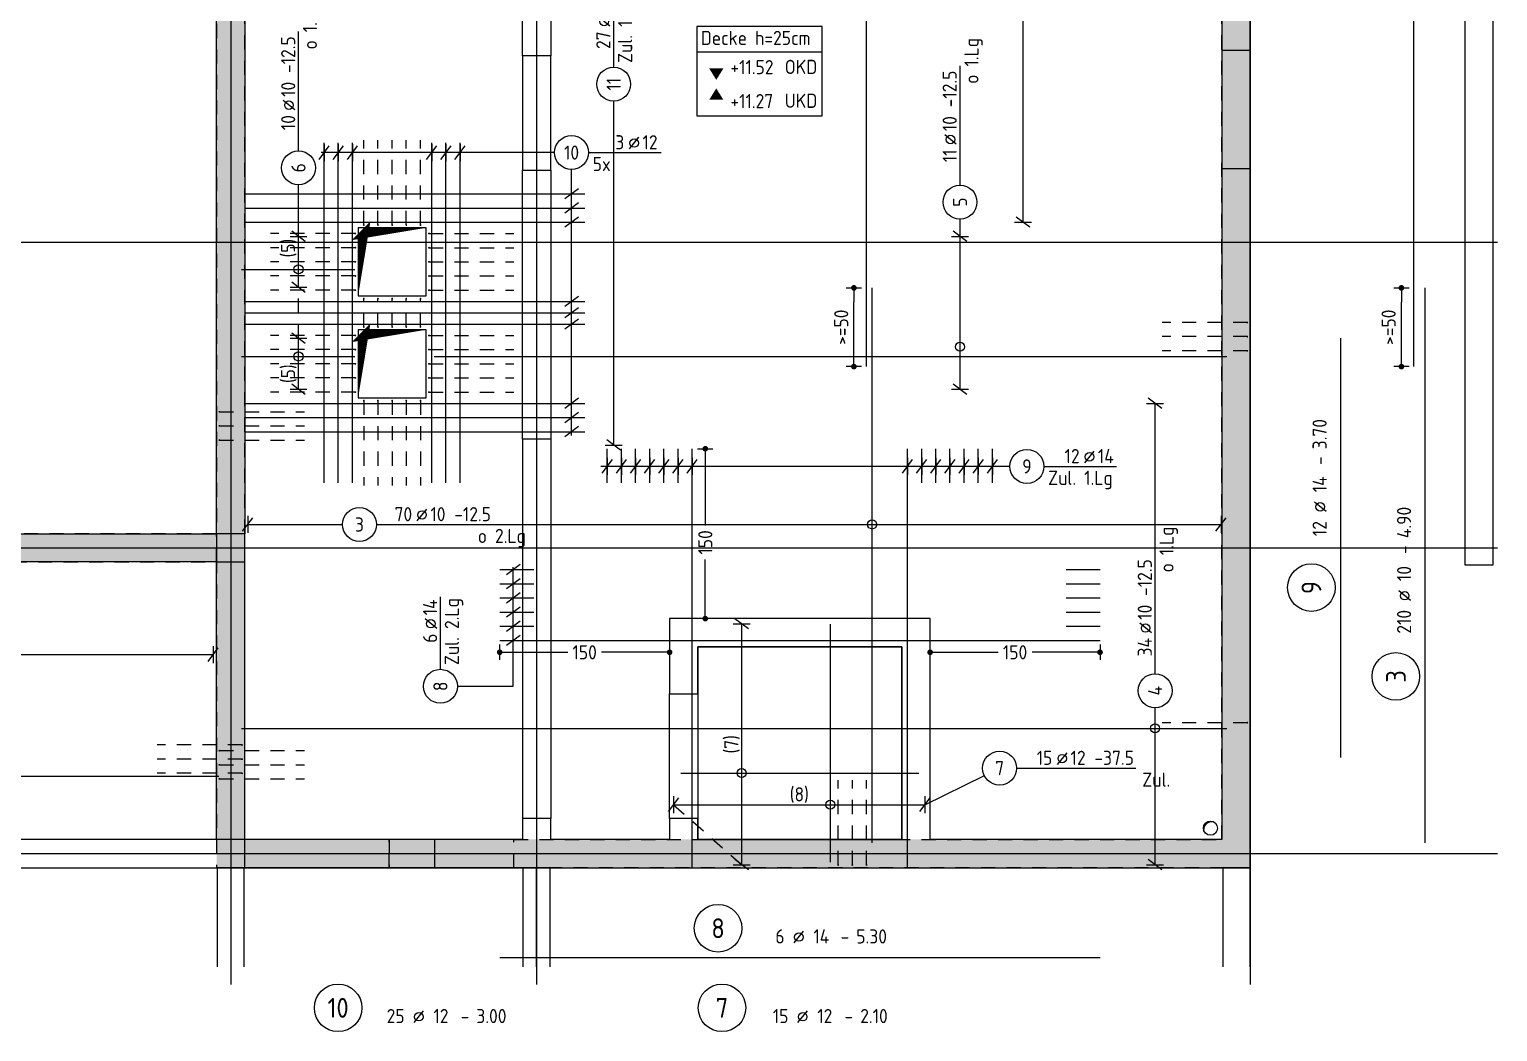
# Model space of a CAD drawing. Extents: x -3 to 123, y 0 to 106.
# Drawn here: x 38.91 to 51.88, y 42.27 to 51.11 of the extents above; entities that cross this region are included whole.
import ezdxf
from ezdxf.enums import TextEntityAlignment as Align

# ---------------------------------------------------------------- set-up
doc = ezdxf.new("R2010")
doc.units = 0
doc.header["$LTSCALE"] = 0.5
doc.header["$MEASUREMENT"] = 0
doc.header["$PDMODE"] = 2
for name, pattern in [('AUSGEZOGEN', [1000.01, 1000, 0.01]), ('HIDDEN', [0.375, 0.25, -0.125]), ('VERDECKT', [0.375, 0.25, -0.125])]:
    doc.linetypes.add(name, pattern=pattern)
doc.layers.get('0').update_dxf_attribs({"linetype": 'CONTINUOUS'})
doc.layers.get('Defpoints').update_dxf_attribs({"linetype": 'CONTINUOUS'})
for name, color, linetype in [('0_H05', 11, 'CONTINUOUS'), ('0_H10', 13, 'CONTINUOUS'), ('ACHSEN', 7, 'CONTINUOUS'), ('BETON', 7, 'CONTINUOUS'), ('Brüstung', 7, 'CONTINUOUS'), ('DD', 7, 'CONTINUOUS'), ('Decke', 7, 'CONTINUOUS'), ('Decke Lignatur', 21, 'CONTINUOUS'), ('DRUEBER', 7, 'CONTINUOUS'), ('HILFE', 7, 'CONTINUOUS'), ('HOLZ-ANS', 21, 'CONTINUOUS'), ('koten', 7, 'CONTINUOUS'), ('MASSE', 7, 'CONTINUOUS'), ('RND', 7, 'CONTINUOUS'), ('SCHATTEN', 253, 'CONTINUOUS'), ('Sturz', 7, 'CONTINUOUS'), ('TEXT', 7, 'CONTINUOUS'), ('UZ', 7, 'CONTINUOUS')]:
    doc.layers.add(name, color=color, linetype=linetype)
doc.styles.add('TXT', font='isocp.shx')
doc.dimstyles.new('DOT_I', dxfattribs={"dimscale": 0.5, "dimtxt": 0.25, "dimasz": 0.25, "dimexe": 0.1, "dimexo": 0.3, "dimgap": 0.1, "dimtad": 1, "dimdec": 3, "dimzin": 3, "dimtxsty": 'TXT', "dimblk": 'DOT', "dimblk1": 'DOT', "dimblk2": 'DOT', "dimsah": 1, "dimcen": 0.1, "dimse1": 1, "dimse2": 1, "dimazin": 0, "dimtfac": 1, "dimtdec": 4, "dimtix": 1, "dimtmove": 2, "dimatfit": 3, "dimldrblk": 'DOT', "dimfxl": 0.7, "dimfxlon": 1, "dimtvp": 1, "dimtolj": 1, "dimtzin": 0, "dimarcsym": 0})

# ---------------------------------------------------------------- blocks, each defined once
blk = doc.blocks.new('Achsen 20')
at = {"color": 0, "linetype": 'ByBlock', "lineweight": -2}
for p, q in [((17.1, 1.994), (17.1, -17.354)), ((19.8, 1.994), (19.8, -17.354)), ((26.1, 1.994), (26.1, -17.354)), ((-2.626, -10.8), (28.285, -10.8)), ((-2.626, -13.5), (28.285, -13.5)), ((-2.626, -16.2), (28.285, -16.2))]:
    blk.add_line(p, q, dxfattribs=at)
blk = doc.blocks.new('Brüstung20')
at = {"color": 0, "linetype": 'ByBlock'}
for points in [[(-3.375, 13.5), (-1.125, 13.5), (-1.125, 13.75), (-3.375, 13.75)], [(-7.6, 0), (-6.5, 0), (-6.5, 0.25), (-7.6, 0.25)]]:
    blk.add_lwpolyline(points, close=True, dxfattribs=at)
blk = doc.blocks.new('Beton 3.OG')
at = {"color": 0, "linetype": 'ByBlock'}
for points in [[(1.525, 0), (1.525, 0.25), (0.25, 0.25), (0.25, 13.5), (5.75, 13.5), (5.75, 13.75), (0, 13.75), (0, 0)], [(8, 13.5), (8, 13.75), (9.125, 13.75), (9.125, 0), (2.625, 0), (2.625, 0.25), (8.875, 0.25), (8.875, 13.5)]]:
    blk.add_lwpolyline(points, close=True, dxfattribs=at)
blk = doc.blocks.new('Aufkantung 3.OG')
at = {"color": 0, "linetype": 'ByBlock'}
blk.add_lwpolyline([(-4, 0.75), (-11.85, 0.75), (-11.85, 8.6), (-4, 8.6), (-4, 8.85), (-12.1, 8.85), (-12.1, 0.5), (-4, 0.5)], close=True, dxfattribs=at)
blk = doc.blocks.new('Beton 2.OG')
at = {"color": 0, "linetype": 'ByBlock', "flags": 128}
for points in [[(28.055, 2.675), (28.305, 2.675), (28.305, 11.075), (28.055, 11.075)], [(25.91, 9.68), (25.91, 7.22), (26.16, 7.22), (26.16, 9.68)], [(25.91, 6.17), (25.91, 0.25), (23.335, 0.25), (23.335, 2.2), (21.035, 2.2), (21.035, 1.535), (21.285, 1.535), (21.285, 1.95), (23.085, 1.95), (23.085, 0.25), (21.285, 0.25), (21.285, 0.435), (21.035, 0.435), (21.035, 0.25), (19.985, 0.25), (19.985, 0.435), (19.735, 0.435), (19.735, 0.25), (18.96, 0.25), (18.96, 0), (26.16, 0), (26.16, 6.17)], [(17.035, 2.7), (17.285, 2.7), (17.285, 2.95), (17.035, 2.95)], [(17.285, 0.25), (8.935, 0.25), (8.935, 0), (17.285, 0)]]:
    blk.add_lwpolyline(points, close=True, dxfattribs=at)
at = {"color": 0, "linetype": 'ByBlock'}
for points in [[(19.985, 7.17), (19.735, 7.17), (19.735, 9.69), (19.985, 9.69)], [(19.985, 3.785), (19.735, 3.785), (19.735, 6.16), (19.985, 6.16)]]:
    blk.add_lwpolyline(points, close=True, dxfattribs=at)
blk = doc.blocks.new('DD20')
at = {"color": 0, "linetype": 'ByBlock'}
for points in [[(18.225, -8.575), (18.825, -8.575), (18.825, -7.975), (18.225, -7.975)], [(18.225, -9.475), (18.825, -9.475), (18.825, -8.875), (18.225, -8.875)]]:
    blk.add_lwpolyline(points, close=True, dxfattribs=at)
blk.add_circle((25.75, -13.275), 0.0625, dxfattribs=at)
at = {"layer": 'SCHATTEN', "color": 15, "linetype": 'AUSGEZOGEN'}
for points in [[(18.225, -8.575, 0, 0.0978, 0), (18.274, -7.979, 0, 0, 0), (18.229, -8.024, 0.0978, 0, 0), (18.825, -7.975, 0, 0, 0)], [(18.225, -9.475, 0, 0.0978, 0), (18.274, -8.879, 0, 0, 0), (18.229, -8.924, 0.0978, 0, 0), (18.825, -8.875, 0, 0, 0)], [(25.794, -13.231, 0, 0, 0), (25.794, -13.231, 0, 0.00204, 0), (25.787, -13.226, 0.00204, 0.00404, 0), (25.78, -13.223, 0.00404, 0.00598, 0), (25.773, -13.22, 0.00598, 0.00781, 0), (25.765, -13.218, 0.00781, 0.00951, 0), (25.758, -13.218, 0.00951, 0.011, 0), (25.75, -13.218, 0.011, 0.0124, 0), (25.743, -13.219, 0.0124, 0.0135, 0), (25.736, -13.221, 0.0135, 0.0144, 0), (25.729, -13.224, 0.0144, 0.0151, 0), (25.723, -13.227, 0.0151, 0.0155, 0), (25.717, -13.232, 0.0155, 0.0156, 0), (25.711, -13.236, 0.0156, 0.0155, 0), (25.707, -13.242, 0.0155, 0.0151, 0), (25.702, -13.248, 0.0151, 0.0144, 0), (25.699, -13.254, 0.0144, 0.0135, 0), (25.696, -13.261, 0.0135, 0.0124, 0), (25.694, -13.268, 0.0124, 0.011, 0), (25.693, -13.275, 0.011, 0.00951, 0), (25.693, -13.283, 0.00951, 0.00781, 0), (25.693, -13.29, 0.00781, 0.00598, 0), (25.695, -13.298, 0.00598, 0.00404, 0), (25.698, -13.305, 0.00404, 0.00204, 0), (25.701, -13.312, 0.00204, 0, 0)]]:
    blk.add_lwpolyline(points, format="xyseb", dxfattribs=at)
blk = doc.blocks.new('RND_AUSZ')
at = {"layer": 'RND', "color": 7, "linetype": 'Continuous'}
blk.add_line((1.341, 0.262), (1.509, 0.466), dxfattribs=at)
at = {"layer": 'RND', "color": 1, "linetype": 'Continuous'}
blk.add_circle((0, 0.52), 0.42, dxfattribs=at)
at = {"layer": 'RND', "color": 7, "linetype": 'Continuous'}
blk.add_circle((1.425, 0.364), 0.075, dxfattribs=at)
at = {"layer": 'RND', "color": 7, "linetype": 'Continuous', "style": 'TXT'}
blk.add_text('-', height=0.25, dxfattribs=at).set_placement((2.163, 0.25))
at = {"layer": 'RND', "color": 1, "linetype": 'Continuous', "style": 'TXT'}
blk.add_attdef('POS', text='', height=0.35, dxfattribs=at).set_placement((0, 0.52), align=Align.MIDDLE)
at = {"layer": 'RND', "color": 7, "linetype": 'Continuous', "style": 'TXT'}
for tag, p in [('WIEOFT', (-0.536, 0.25)), ('STK', (1.174, 0.25))]:
    blk.add_attdef(tag, text='', height=0.25, dxfattribs=at).set_placement(p, align=Align.RIGHT)
for tag, p in [('DS', (1.683, 0.25)), ('LANG', (2.441, 0.25)), ('TEXT', (3.669, 0.25))]:
    blk.add_attdef(tag, p, '', height=0.25, dxfattribs=at)
blk = doc.blocks.new('DOT')
at = {"color": 0, "linetype": 'ByBlock'}
for p, q in [((0, 0), (-1, 0)), ((0, 0.54), (0, -0.54))]:
    blk.add_line(p, q, dxfattribs=at)
at = {"color": 0, "linetype": 'ByBlock', "const_width": 0.2}
blk.add_lwpolyline([(-0.1, 0, 1), (0.1, 0, 1)], format="xyb", close=True, dxfattribs=at)
blk = doc.blocks.new('*D118')
at = {"layer": 'Defpoints', "color": 0, "linetype": 'AUSGEZOGEN', "transparency": 16777216}
for p in [(51.027, 48.832), (51.188, 48.832), (51.138, 48.137)]:
    blk.add_point(p, dxfattribs=at)
at = {"layer": 'RND', "color": 0, "linetype": 'AUSGEZOGEN', "lineweight": -2, "transparency": 16777216}
blk.add_line((51.027, 48.262), (51.027, 48.707), dxfattribs=at)
at = {"layer": 'RND', "color": 0, "linetype": 'AUSGEZOGEN', "lineweight": -2, "transparency": 16777216, "xscale": 0.125, "yscale": 0.125, "zscale": 0.125}
for p, rotation in [((51.027, 48.832), 90), ((51.027, 48.137), 270)]:
    blk.add_blockref('DOT', p, dxfattribs=dict(at, rotation=rotation))
at = {"layer": 'RND', "color": 0, "linetype": 'AUSGEZOGEN', "transparency": 16777216, "insert": (50.914, 48.485), "char_height": 0.125, "attachment_point": 5, "rotation": 90, "style": 'TXT'}
blk.add_mtext('\\A1;>=50', dxfattribs=at)
blk = doc.blocks.new('lei_gre')
at = {"layer": 'RND', "color": 7, "linetype": 'Continuous'}
for p, q in [((-0.09, -0.12), (0.09, 0.12)), ((0, 0.15), (0, -0.15))]:
    blk.add_line(p, q, dxfattribs=at)
blk = doc.blocks.new('RND_LEI')
at = {"layer": 'RND', "color": 7, "linetype": 'Continuous'}
blk.add_line((1.022, 0.066), (1.19, 0.27), dxfattribs=at)
for centre, radius in [((0, 0), 0.3), ((1.106, 0.168), 0.075)]:
    blk.add_circle(centre, radius, dxfattribs=at)
at = {"layer": 'RND', "color": 7, "linetype": 'Continuous', "style": 'TXT'}
blk.add_attdef('ANZ', text='', height=0.25, dxfattribs=at).set_placement((0.931, 0.057), align=Align.RIGHT)
for tag, p in [('DUM', (1.253, 0.057)), ('ABSTD', (1.674, 0.057)), ('POSTXT', (0.374, -0.327))]:
    blk.add_attdef(tag, p, '', height=0.25, dxfattribs=at)
blk.add_attdef('POSL', text='', height=0.25, dxfattribs=at).set_placement((0, 0), align=Align.MIDDLE)
blk = doc.blocks.new('*D122')
at = {"layer": 'Defpoints', "color": 0, "linetype": 'AUSGEZOGEN', "transparency": 16777216}
for p in [(46.193, 48.832), (46.354, 48.832), (46.304, 48.137)]:
    blk.add_point(p, dxfattribs=at)
at = {"layer": 'RND', "color": 0, "linetype": 'AUSGEZOGEN', "lineweight": -2, "transparency": 16777216}
blk.add_line((46.193, 48.262), (46.193, 48.707), dxfattribs=at)
at = {"layer": 'RND', "color": 0, "linetype": 'AUSGEZOGEN', "lineweight": -2, "transparency": 16777216, "xscale": 0.125, "yscale": 0.125, "zscale": 0.125}
for p, rotation in [((46.193, 48.832), 90), ((46.193, 48.137), 270)]:
    blk.add_blockref('DOT', p, dxfattribs=dict(at, rotation=rotation))
at = {"layer": 'RND', "color": 0, "linetype": 'AUSGEZOGEN', "transparency": 16777216, "insert": (46.081, 48.485), "char_height": 0.125, "attachment_point": 5, "rotation": 90, "style": 'TXT'}
blk.add_mtext('\\A1;>=50', dxfattribs=at)
blk = doc.blocks.new('okrd_u')
at = {"layer": 'koten', "color": 7, "linetype": 'Continuous'}
blk.add_solid([(-0.125, -0.202), (0.125, -0.202), (0, 0)], dxfattribs=at)
at = {"layer": 'koten', "style": 'TXT'}
blk.add_attdef('OKRD', (0.25, -0.35), '', height=0.25, dxfattribs=at)
blk = doc.blocks.new('okrd_o')
at = {"layer": 'koten', "color": 7, "linetype": 'Continuous'}
blk.add_solid([(-0.125, 0.202), (0.125, 0.202), (0, 0)], dxfattribs=at)
at = {"layer": 'koten', "style": 'TXT'}
blk.add_attdef('OKRD', (0.25, 0.1), '', height=0.25, dxfattribs=at)
blk = doc.blocks.new('*D131')
at = {"layer": 'Defpoints', "color": 0, "linetype": 'AUSGEZOGEN', "transparency": 16777216}
for p in [(43.066, 45.615), (43.066, 45.615), (44.566, 45.615)]:
    blk.add_point(p, dxfattribs=at)
at = {"layer": 'MASSE', "color": 0, "linetype": 'AUSGEZOGEN', "lineweight": -2, "transparency": 16777216}
for p, q in [((43.191, 45.615), (43.666, 45.615)), ((44.441, 45.615), (43.966, 45.615))]:
    blk.add_line(p, q, dxfattribs=at)
at = {"layer": 'MASSE', "color": 0, "linetype": 'AUSGEZOGEN', "lineweight": -2, "transparency": 16777216, "xscale": 0.125, "yscale": 0.125, "zscale": 0.125, "rotation": 180}
blk.add_blockref('DOT', (43.066, 45.615), dxfattribs=at)
at = {"layer": 'MASSE', "color": 0, "linetype": 'AUSGEZOGEN', "lineweight": -2, "transparency": 16777216, "xscale": 0.125, "yscale": 0.125, "zscale": 0.125}
blk.add_blockref('DOT', (44.566, 45.615), dxfattribs=at)
at = {"layer": 'MASSE', "color": 0, "linetype": 'AUSGEZOGEN', "transparency": 16777216, "insert": (43.816, 45.615), "char_height": 0.125, "attachment_point": 5, "style": 'TXT'}
blk.add_mtext('\\A1;150', dxfattribs=at)
blk = doc.blocks.new('*D133')
at = {"layer": 'Defpoints', "color": 0, "linetype": 'AUSGEZOGEN', "transparency": 16777216}
for p in [(46.866, 45.615), (48.366, 45.615), (48.366, 45.615)]:
    blk.add_point(p, dxfattribs=at)
at = {"layer": 'MASSE', "color": 0, "linetype": 'AUSGEZOGEN', "lineweight": -2, "transparency": 16777216}
for p, q in [((46.991, 45.615), (47.466, 45.615)), ((48.241, 45.615), (47.766, 45.615))]:
    blk.add_line(p, q, dxfattribs=at)
at = {"layer": 'MASSE', "color": 0, "linetype": 'AUSGEZOGEN', "lineweight": -2, "transparency": 16777216, "xscale": 0.125, "yscale": 0.125, "zscale": 0.125, "rotation": 180}
blk.add_blockref('DOT', (46.866, 45.615), dxfattribs=at)
at = {"layer": 'MASSE', "color": 0, "linetype": 'AUSGEZOGEN', "lineweight": -2, "transparency": 16777216, "xscale": 0.125, "yscale": 0.125, "zscale": 0.125}
blk.add_blockref('DOT', (48.366, 45.615), dxfattribs=at)
at = {"layer": 'MASSE', "color": 0, "linetype": 'AUSGEZOGEN', "transparency": 16777216, "insert": (47.616, 45.615), "char_height": 0.125, "attachment_point": 5, "style": 'TXT'}
blk.add_mtext('\\A1;150', dxfattribs=at)
blk = doc.blocks.new('*D134')
at = {"layer": 'Defpoints', "color": 0, "linetype": 'AUSGEZOGEN', "transparency": 16777216}
for p in [(44.881, 47.412), (44.881, 45.912), (44.881, 45.912)]:
    blk.add_point(p, dxfattribs=at)
at = {"layer": 'MASSE', "color": 0, "linetype": 'AUSGEZOGEN', "lineweight": -2, "transparency": 16777216}
for p, q in [((44.881, 47.287), (44.881, 46.735)), ((44.881, 46.037), (44.881, 46.435))]:
    blk.add_line(p, q, dxfattribs=at)
at = {"layer": 'MASSE', "color": 0, "linetype": 'AUSGEZOGEN', "lineweight": -2, "transparency": 16777216, "xscale": 0.125, "yscale": 0.125, "zscale": 0.125}
for p, rotation in [((44.881, 47.412), 90), ((44.881, 45.912), 270)]:
    blk.add_blockref('DOT', p, dxfattribs=dict(at, rotation=rotation))
at = {"layer": 'MASSE', "color": 0, "linetype": 'AUSGEZOGEN', "transparency": 16777216, "insert": (44.881, 46.585), "char_height": 0.125, "attachment_point": 5, "rotation": 90, "style": 'TXT'}
blk.add_mtext('\\A1;150', dxfattribs=at)

msp = doc.modelspace()

# ---------------------------------------------------------------- hatches: boundary and pattern name
at = {"layer": '0_H05', "linetype": 'AUSGEZOGEN'}
h = msp.add_hatch(color=11, dxfattribs=at)
h.paths.add_polyline_path([(42.0909, 43.712), (43.1909, 43.712), (43.1909, 43.962), (42.0909, 43.962)])
h.paths.add_polyline_path([(46.316, 57.212), (48.566, 57.212), (48.566, 57.462), (46.316, 57.462)])
at = {"layer": '0_H05', "linetype": 'ByBlock'}
msp.add_hatch(color=256, dxfattribs=at).paths.add_polyline_path([(40.566, 46.662), (32.716, 46.662), (32.716, 54.512), (40.566, 54.512), (40.566, 54.762), (32.466, 54.762), (32.466, 46.412), (40.566, 46.412)])
at = {"layer": '0_H10', "linetype": 'AUSGEZOGEN'}
h = msp.add_hatch(color=256, dxfattribs=at)
h.paths.add_polyline_path([(48.566, 57.212), (48.566, 57.462), (49.691, 57.462), (49.691, 43.712), (43.191, 43.712), (43.191, 43.962), (49.441, 43.962), (49.441, 57.212)])
h.paths.add_polyline_path([(42.0909, 43.712), (42.0909, 43.962), (40.816, 43.962), (40.816, 57.212), (46.316, 57.212), (46.316, 57.462), (40.566, 57.462), (40.566, 43.712)])

# ---------------------------------------------------------------- linework, layer by layer
at = {"layer": 'Decke', "linetype": 'Continuous'}
for points in [[(23.591, 43.712), (49.691, 43.712), (49.691, 57.462), (23.591, 57.462), (23.591, 57.182), (23.581, 57.182), (23.581, 43.962), (23.591, 43.962)], [(32.716, 46.662), (40.566, 46.662), (40.566, 54.512), (32.716, 54.512)], [(44.816, 43.962), (46.616, 43.962), (46.616, 45.662), (44.816, 45.662)]]:
    msp.add_lwpolyline(points, close=True, dxfattribs=at)
at = {"layer": 'Decke Lignatur'}
for points in [[(32.711, 42.837), (32.711, 43.712), (40.571, 43.712), (40.571, 42.837)], [(43.391, 42.837), (43.391, 43.712), (40.571, 43.712), (40.571, 42.837)], [(43.391, 42.837), (43.391, 43.712), (49.691, 43.712), (49.691, 42.837)]]:
    msp.add_lwpolyline(points, dxfattribs=at)
at = {"layer": 'HILFE', "color": 3, "linetype": 'AUSGEZOGEN'}
msp.add_line((44.8061, 50.9168), (45.9132, 50.9168), dxfattribs=at)
at = {"layer": 'HOLZ-ANS'}
for points in [[(40.811, 42.837), (40.811, 43.712), (40.571, 43.712), (40.571, 42.837)], [(43.511, 42.837), (43.511, 43.712), (43.271, 43.712), (43.271, 42.837)], [(49.691, 42.837), (49.691, 43.712), (49.451, 43.712), (49.451, 42.837)]]:
    msp.add_lwpolyline(points, dxfattribs=at)
at = {"layer": 'RND', "color": 7, "linetype": 'AUSGEZOGEN'}
for p, q in [((44.0721, 50.7807), (44.0721, 53.637)), ((47.6869, 49.412), (47.6869, 52.8056)), ((41.2895, 50.0422), (41.2895, 51.0947)), ((47.1298, 49.7392), (47.1298, 50.7917)), ((44.0721, 47.4448), (44.0721, 50.4807)), ((43.8503, 50.0267), (44.4903, 50.0267)), ((41.2895, 49.287), (41.2895, 49.7422)), ((47.1298, 49.287), (47.1298, 49.4392)), ((41.2895, 48.837), (41.2895, 49.287)), ((47.1298, 47.937), (47.1298, 49.287)), ((41.2895, 47.937), (41.2895, 48.387)), ((48.8522, 45.4256), (48.8522, 47.812)), ((47.8706, 47.2558), (48.5106, 47.2558)), ((40.8414, 46.7431), (41.6776, 46.7431)), ((41.9776, 46.7431), (49.4346, 46.7431)), ((42.5424, 45.4644), (42.5424, 46.1044)), ((45.2029, 43.7391), (45.2029, 45.8655)), ((35.7675, 45.5941), (40.5362, 45.5941)), ((48.8522, 43.7391), (48.8522, 45.1256)), ((46.8204, 44.2687), (47.3449, 44.5258)), ((47.6296, 44.5918), (48.6821, 44.5918)), ((44.6012, 44.2687), (46.8204, 44.2687))]:
    msp.add_line(p, q, dxfattribs=at)
at = {"layer": 'RND', "color": 102, "linetype": 'AUSGEZOGEN'}
for p, q in [((43.5503, 50.0267), (41.4887, 50.0267)), ((43.7003, 47.5294), (43.7003, 49.8767)), ((47.5706, 47.2558), (43.9597, 47.2558)), ((43.1858, 45.3144), (43.1858, 46.3677)), ((42.6924, 45.3144), (43.1858, 45.3144))]:
    msp.add_line(p, q, dxfattribs=at)
at = {"layer": 'RND', "color": 7, "linetype": 'VERDECKT'}
for p, q in [((41.2895, 48.387), (41.2895, 48.837)), ((44.6012, 44.2687), (45.2029, 43.7391))]:
    msp.add_line(p, q, dxfattribs=at)
at = {"layer": 'RND', "color": 1, "linetype": 'AUSGEZOGEN'}
for points in [[(46.3042, 48.137), (46.3042, 53.037)], [(51.1379, 48.137), (51.1379, 53.037)], [(41.516, 47.112), (41.516, 50.112)], [(41.641, 47.112), (41.641, 50.112)], [(41.766, 47.112), (41.766, 50.112)], [(42.466, 47.112), (42.466, 50.112)], [(42.591, 47.112), (42.591, 50.112)], [(42.716, 47.112), (42.716, 50.112)], [(40.816, 49.662), (43.816, 49.662)], [(40.816, 49.537), (43.816, 49.537)], [(40.816, 49.412), (43.816, 49.412)], [(40.786, 48.9955), (41.786, 48.9955)], [(46.3542, 43.932), (46.3542, 48.832)], [(51.2379, 43.932), (51.2379, 48.832)], [(40.816, 48.712), (43.816, 48.712)], [(40.816, 48.612), (43.816, 48.612)], [(40.816, 48.512), (43.816, 48.512)], [(50.4922, 44.687), (50.4922, 48.387)], [(40.786, 48.2264), (41.786, 48.2264)], [(42.486, 48.2264), (49.486, 48.2264)], [(40.816, 47.812), (43.816, 47.812)], [(40.816, 47.687), (43.816, 47.687)], [(40.816, 47.562), (43.816, 47.562)], [(44.0157, 47.112), (44.0157, 47.412)], [(44.1407, 47.112), (44.1407, 47.412)], [(44.2657, 47.112), (44.2657, 47.412)], [(44.3907, 47.112), (44.3907, 47.412)], [(44.5157, 47.112), (44.5157, 47.412)], [(44.6407, 47.112), (44.6407, 47.412)], [(44.7657, 43.712), (44.7657, 47.412)], [(46.6663, 43.712), (46.6663, 47.412)], [(46.7913, 47.112), (46.7913, 47.412)], [(46.9163, 47.112), (46.9163, 47.412)], [(47.0413, 47.112), (47.0413, 47.412)], [(47.1663, 47.112), (47.1663, 47.412)], [(47.2913, 47.112), (47.2913, 47.412)], [(47.4163, 47.112), (47.4163, 47.412)], [(43.066, 46.3444), (43.366, 46.3444)], [(48.066, 46.3444), (48.366, 46.3444)], [(43.066, 46.2194), (43.366, 46.2194)], [(48.066, 46.2194), (48.366, 46.2194)], [(43.066, 46.0944), (43.366, 46.0944)], [(43.066, 46.0944), (43.366, 46.0944)], [(48.066, 46.0944), (48.366, 46.0944)], [(48.066, 46.0944), (48.366, 46.0944)], [(43.066, 45.9694), (43.366, 45.9694)], [(48.066, 45.9694), (48.366, 45.9694)], [(43.066, 45.8444), (43.366, 45.8444)], [(45.9854, 43.762), (45.9854, 45.862)], [(48.066, 45.8444), (48.366, 45.8444)], [(43.066, 45.7194), (48.366, 45.7194)], [(40.786, 44.9432), (49.486, 44.9432)], [(32.686, 44.5216), (40.586, 44.5216)], [(44.666, 44.548), (46.766, 44.548)], [(43.066, 42.9187), (48.366, 42.9187)]]:
    msp.add_lwpolyline(points, dxfattribs=at)
at = {"layer": 'RND', "color": 3, "linetype": 'HIDDEN'}
for points in [[(41.866, 49.387), (41.866, 50.137)], [(41.991, 49.387), (41.991, 50.137)], [(42.116, 49.387), (42.116, 50.137)], [(42.241, 49.387), (42.241, 50.137)], [(42.366, 49.387), (42.366, 50.137)], [(41.791, 49.312), (41.041, 49.312)], [(42.441, 49.312), (43.191, 49.312)], [(41.791, 49.187), (41.041, 49.187)], [(42.441, 49.187), (43.191, 49.187)], [(41.791, 49.062), (41.041, 49.062)], [(42.441, 49.062), (43.191, 49.062)], [(41.791, 48.937), (41.041, 48.937)], [(42.441, 48.937), (43.191, 48.937)], [(41.791, 48.812), (41.041, 48.812)], [(42.441, 48.812), (43.191, 48.812)], [(41.866, 48.487), (41.866, 48.737)], [(41.991, 48.487), (41.991, 48.737)], [(42.116, 48.487), (42.116, 48.737)], [(42.241, 48.487), (42.241, 48.737)], [(42.366, 48.487), (42.366, 48.737)], [(49.666, 48.5264), (48.916, 48.5264)], [(41.791, 48.412), (41.041, 48.412)], [(42.441, 48.412), (43.191, 48.412)], [(49.666, 48.4014), (48.916, 48.4014)], [(41.791, 48.287), (41.041, 48.287)], [(42.441, 48.287), (43.191, 48.287)], [(49.666, 48.2764), (48.916, 48.2764)], [(41.791, 48.162), (41.041, 48.162)], [(42.441, 48.162), (43.191, 48.162)], [(41.791, 48.037), (41.041, 48.037)], [(42.441, 48.037), (43.191, 48.037)], [(41.791, 47.912), (41.041, 47.912)], [(41.866, 47.837), (41.866, 47.087)], [(41.991, 47.837), (41.991, 47.087)], [(42.116, 47.837), (42.116, 47.087)], [(42.241, 47.837), (42.241, 47.087)], [(42.366, 47.837), (42.366, 47.087)], [(42.441, 47.912), (43.191, 47.912)], [(40.591, 47.7385), (41.341, 47.7385)], [(40.591, 47.6135), (41.341, 47.6135)], [(40.591, 47.4885), (41.341, 47.4885)], [(49.666, 44.9932), (48.916, 44.9932)], [(40.791, 44.7966), (40.041, 44.7966)], [(40.591, 44.7466), (41.341, 44.7466)], [(40.791, 44.6716), (40.041, 44.6716)], [(40.591, 44.6216), (41.341, 44.6216)], [(40.791, 44.5466), (40.041, 44.5466)], [(40.591, 44.4966), (41.341, 44.4966)], [(46.0542, 43.737), (46.0542, 44.487)], [(46.1792, 43.737), (46.1792, 44.487)], [(46.3042, 43.737), (46.3042, 44.487)]]:
    msp.add_lwpolyline(points, dxfattribs=at)
at = {"layer": 'RND', "color": 7, "linetype": 'AUSGEZOGEN', "const_width": 0.008}
for points in [[(41.862, 49.387, 1), (41.87, 49.387, 1)], [(41.987, 49.387, 1), (41.995, 49.387, 1)], [(42.112, 49.387, 1), (42.12, 49.387, 1)], [(42.237, 49.387, 1), (42.245, 49.387, 1)], [(42.362, 49.387, 1), (42.37, 49.387, 1)], [(41.795, 49.312, 1), (41.787, 49.312, 1)], [(42.437, 49.312, -1), (42.445, 49.312, -1)], [(41.795, 49.187, 1), (41.787, 49.187, 1)], [(42.437, 49.187, -1), (42.445, 49.187, -1)], [(41.795, 49.062, 1), (41.787, 49.062, 1)], [(42.437, 49.062, -1), (42.445, 49.062, -1)], [(41.795, 48.937, 1), (41.787, 48.937, 1)], [(42.437, 48.937, -1), (42.445, 48.937, -1)], [(41.795, 48.812, 1), (41.787, 48.812, 1)], [(41.862, 48.737, 1), (41.87, 48.737, 1)], [(41.987, 48.737, 1), (41.995, 48.737, 1)], [(42.112, 48.737, 1), (42.12, 48.737, 1)], [(42.237, 48.737, 1), (42.245, 48.737, 1)], [(42.362, 48.737, 1), (42.37, 48.737, 1)], [(42.437, 48.812, -1), (42.445, 48.812, -1)], [(41.862, 48.487, 1), (41.87, 48.487, 1)], [(41.987, 48.487, 1), (41.995, 48.487, 1)], [(42.112, 48.487, 1), (42.12, 48.487, 1)], [(42.237, 48.487, 1), (42.245, 48.487, 1)], [(42.362, 48.487, 1), (42.37, 48.487, 1)], [(49.67, 48.5264, -1), (49.662, 48.5264, -1)], [(41.795, 48.412, -1), (41.787, 48.412, -1)], [(42.437, 48.412, 1), (42.445, 48.412, 1)], [(49.67, 48.4014, -1), (49.662, 48.4014, -1)], [(41.795, 48.287, -1), (41.787, 48.287, -1)], [(42.437, 48.287, 1), (42.445, 48.287, 1)], [(49.67, 48.2764, -1), (49.662, 48.2764, -1)], [(41.795, 48.162, -1), (41.787, 48.162, -1)], [(42.437, 48.162, 1), (42.445, 48.162, 1)], [(41.795, 48.037, 1), (41.787, 48.037, 1)], [(42.437, 48.037, -1), (42.445, 48.037, -1)], [(41.795, 47.912, 1), (41.787, 47.912, 1)], [(41.862, 47.837, -1), (41.87, 47.837, -1)], [(41.987, 47.837, -1), (41.995, 47.837, -1)], [(42.112, 47.837, -1), (42.12, 47.837, -1)], [(42.237, 47.837, -1), (42.245, 47.837, -1)], [(42.362, 47.837, -1), (42.37, 47.837, -1)], [(42.437, 47.912, -1), (42.445, 47.912, -1)], [(40.587, 47.7385, 1), (40.595, 47.7385, 1)], [(40.587, 47.6135, 1), (40.595, 47.6135, 1)], [(40.587, 47.4885, 1), (40.595, 47.4885, 1)], [(49.67, 44.9932, -1), (49.662, 44.9932, -1)], [(40.587, 44.7466, 1), (40.595, 44.7466, 1)], [(40.795, 44.7966, -1), (40.787, 44.7966, -1)], [(40.587, 44.6216, 1), (40.595, 44.6216, 1)], [(40.795, 44.6716, -1), (40.787, 44.6716, -1)], [(40.587, 44.4966, 1), (40.595, 44.4966, 1)], [(40.795, 44.5466, -1), (40.787, 44.5466, -1)], [(46.0502, 43.737, 1), (46.0582, 43.737, 1)], [(46.1752, 43.737, 1), (46.1832, 43.737, 1)], [(46.3002, 43.737, 1), (46.3082, 43.737, 1)]]:
    msp.add_lwpolyline(points, format="xyb", close=True, dxfattribs=at)
at = {"layer": 'RND', "color": 7, "linetype": 'AUSGEZOGEN'}
for centre in [(41.2895, 48.9955), (47.1298, 48.3121), (41.2895, 48.2264), (46.3542, 46.7431), (48.8522, 44.9432), (45.2029, 44.548), (45.9854, 44.2687)]:
    msp.add_circle(centre, 0.04, dxfattribs=at)
at = {"layer": 'Sturz', "color": 7, "linetype": 'AUSGEZOGEN'}
for p, q in [((43.266, 50.882), (43.266, 49.872)), ((43.516, 49.872), (43.516, 50.882)), ((49.441, 50.932), (49.441, 49.882)), ((49.441, 47.437), (49.441, 46.537)), ((44.566, 44.147), (44.566, 45.247)), ((42.491, 43.962), (40.816, 43.962))]:
    msp.add_line(p, q, dxfattribs=at)
at = {"layer": 'TEXT', "color": 3, "linetype": 'AUSGEZOGEN'}
msp.add_lwpolyline([(44.8061, 50.3504), (45.9132, 50.3504), (45.9132, 51.1392), (44.8061, 51.1392)], close=True, dxfattribs=at)
at = {"layer": 'UZ', "color": 7, "linetype": 'AUSGEZOGEN'}
for p, q in [((40.816, 54.512), (40.816, 46.662)), ((43.266, 47.497), (43.266, 44.147)), ((43.516, 47.497), (43.516, 44.147)), ((40.566, 46.412), (32.716, 46.412)), ((40.566, 43.962), (40.566, 46.412)), ((40.566, 43.962), (40.566, 46.412)), ((40.566, 43.962), (40.566, 46.412)), ((40.816, 43.962), (40.816, 46.412))]:
    msp.add_line(p, q, dxfattribs=at)

# ---------------------------------------------------------------- block references
at = {"layer": 'ACHSEN', "color": 140, "linetype": 'AUSGEZOGEN'}
msp.add_blockref('Achsen 20', (23.591, 60.037), dxfattribs=at)
at = {"layer": 'BETON', "color": 6, "linetype": 'AUSGEZOGEN'}
msp.add_blockref('Beton 2.OG', (23.531, 43.712), dxfattribs=at)
at = {"layer": 'Brüstung', "color": 9, "linetype": 'HIDDEN'}
msp.add_blockref('Brüstung20', (49.691, 43.712), dxfattribs=at)
at = {"layer": 'DD', "color": 7, "linetype": 'AUSGEZOGEN'}
msp.add_blockref('DD20', (23.591, 57.337), dxfattribs=at)
at = {"layer": 'DRUEBER', "color": 7, "linetype": 'HIDDEN'}
msp.add_blockref('Beton 3.OG', (40.566, 43.712), dxfattribs=at)
at = {"layer": 'DRUEBER', "color": 9, "linetype": 'HIDDEN'}
msp.add_blockref('Aufkantung 3.OG', (44.566, 45.912), dxfattribs=at)
at = {"layer": 'koten', "color": 1, "linetype": 'AUSGEZOGEN', "xscale": 0.5, "yscale": 0.5, "zscale": 0.5}
for name, p, values in [('okrd_o', (44.978, 50.6684), {'OKRD': '+11.52'}), ('okrd_u', (44.978, 50.5934), {'OKRD': '+11.27'})]:
    msp.add_blockref(name, p, dxfattribs=at).add_auto_attribs(values)
at = {"layer": 'RND', "color": 7, "linetype": 'AUSGEZOGEN', "xscale": 0.5, "yscale": 0.5, "zscale": 0.5, "rotation": 90}
for name, p, values in [('RND_LEI', (44.0721, 50.6307), {'POSL': '11', 'DUM': '10', 'ANZ': '27', 'ABSTD': '-25', 'POSTXT': 'Zul. 1.Lg'}), ('RND_LEI', (41.2895, 49.8922), {'POSL': '6', 'DUM': '10', 'ANZ': '10', 'ABSTD': '-12.5', 'POSTXT': '            o 1.Lg'}), ('RND_LEI', (47.1298, 49.5892), {'POSL': '5', 'DUM': '10', 'ANZ': '11', 'ABSTD': '-12.5', 'POSTXT': '            o 1.Lg'}), ('RND_AUSZ', (51.2379, 45.402), {'POS': '3', 'STK': '210', 'DS': '10', 'LANG': '4.90'}), ('RND_LEI', (48.8522, 45.2756), {'POSL': '4', 'DUM': '10', 'ANZ': '34', 'ABSTD': '-12.5', 'POSTXT': '            o 1.Lg'}), ('RND_LEI', (42.5424, 45.3144), {'POSL': '8', 'DUM': '14', 'ANZ': '6', 'POSTXT': 'Zul. 2.Lg'})]:
    msp.add_blockref(name, p, dxfattribs=at).add_auto_attribs(values)
at = {"layer": 'RND', "color": 7, "linetype": 'AUSGEZOGEN', "xscale": 0.5, "yscale": 0.5, "zscale": 0.5}
for name, p, values in [('RND_LEI', (43.7003, 50.0267), {'POSL': '10', 'DUM': '12', 'ANZ': '3', 'POSTXT': '5x'}), ('RND_LEI', (47.7206, 47.2558), {'POSL': '9', 'DUM': '14', 'ANZ': '12', 'POSTXT': 'Zul. 1.Lg'}), ('RND_LEI', (41.8276, 46.7431), {'POSL': '3', 'DUM': '10', 'ANZ': '70', 'ABSTD': '-12.5', 'POSTXT': '            o 2.Lg'}), ('RND_LEI', (47.4796, 44.5918), {'POSL': '7', 'DUM': '12', 'ANZ': '15', 'ABSTD': '-37.5', 'POSTXT': '               Zul.'}), ('RND_AUSZ', (41.6393, 42.2156), {'POS': '10', 'STK': '25', 'DS': '12', 'LANG': '3.00'})]:
    msp.add_blockref(name, p, dxfattribs=at).add_auto_attribs(values)
for p in [(41.516, 50.0267), (41.641, 50.0267), (41.766, 50.0267), (42.466, 50.0267), (42.591, 50.0267), (42.716, 50.0267), (44.0157, 47.2558), (44.1407, 47.2558), (44.2657, 47.2558), (44.3907, 47.2558), (44.5157, 47.2558), (44.6407, 47.2558), (44.7657, 47.2558), (46.6663, 47.2558), (46.7913, 47.2558), (46.9163, 47.2558), (47.0413, 47.2558), (47.1663, 47.2558), (47.2913, 47.2558), (47.4163, 47.2558), (40.8414, 46.7431), (49.4346, 46.7431), (40.5362, 45.5941), (44.6012, 44.2687), (46.8204, 44.2687)]:
    msp.add_blockref('lei_gre', p, dxfattribs=at)
at = {"layer": 'RND', "color": 7, "linetype": 'AUSGEZOGEN', "yscale": 0.5, "zscale": 0.5, "rotation": 90}
for p, xscale in [((43.7003, 49.662), -0.5), ((43.7003, 49.537), -0.5), ((43.7003, 49.412), -0.5), ((47.6869, 49.412), 0.5), ((41.2895, 49.287), 0.5), ((47.1298, 49.287), 0.5), ((41.2895, 48.837), 0.5), ((43.7003, 48.712), -0.5), ((43.7003, 48.612), -0.5), ((43.7003, 48.512), -0.5), ((41.2895, 48.387), 0.5), ((41.2895, 47.937), 0.5), ((47.1298, 47.937), 0.5), ((43.7003, 47.812), -0.5), ((48.8522, 47.812), 0.5), ((43.7003, 47.687), -0.5), ((43.7003, 47.562), -0.5), ((44.0721, 47.4448), 0.5), ((43.1858, 46.3444), -0.5), ((43.1858, 46.2194), -0.5), ((43.1858, 46.0944), -0.5), ((43.1858, 45.9694), -0.5), ((43.1858, 45.8444), -0.5), ((45.2029, 45.8655), 0.5), ((43.1858, 45.7194), -0.5), ((45.2029, 43.7391), 0.5), ((48.8522, 43.7391), 0.5)]:
    msp.add_blockref('lei_gre', p, dxfattribs=dict(at, xscale=xscale))
at = {"layer": 'RND', "color": 40, "linetype": 'AUSGEZOGEN', "xscale": 0.5, "yscale": 0.5, "zscale": 0.5, "rotation": 90}
msp.add_blockref('RND_AUSZ', (50.4922, 46.1862), dxfattribs=at).add_auto_attribs({'POS': '9', 'STK': '12', 'DS': '14', 'LANG': '3.70'})
at = {"layer": 'RND', "color": 1, "linetype": 'AUSGEZOGEN', "xscale": 0.5, "yscale": 0.5, "zscale": 0.5}
for p, values in [((44.9938, 42.9187), {'POS': '8', 'STK': '6', 'DS': '14', 'LANG': '5.30'}), ((45.0283, 42.2156), {'POS': '7', 'STK': '15', 'DS': '12', 'LANG': '2.10'})]:
    msp.add_blockref('RND_AUSZ', p, dxfattribs=at).add_auto_attribs(values)

# ---------------------------------------------------------------- texts
at = {"layer": 'RND', "color": 7, "linetype": 'AUSGEZOGEN', "style": 'TXT'}
for s, p in [('(5)', (41.197, 49.1832)), ('(5)', (41.197, 48.0743)), ('(7)', (45.1104, 44.8023))]:
    msp.add_text(s, height=0.125, rotation=90, dxfattribs=at).set_placement(p, align=Align.MIDDLE)
msp.add_text('(8)', height=0.125, dxfattribs=at).set_placement((45.7108, 44.3612), align=Align.MIDDLE)
at = {"layer": 'TEXT', "color": 7, "linetype": 'AUSGEZOGEN', "style": 'TXT'}
for s, p in [('Decke h=25cm', (44.8418, 50.9764)), ('OKD', (45.5829, 50.7205)), ('UKD', (45.5829, 50.4216))]:
    msp.add_text(s, height=0.125, dxfattribs=at).set_placement(p)

# ---------------------------------------------------------------- dimensions: what is measured, and where the dimension line sits
at = {"layer": 'MASSE', "color": 7, "linetype": 'AUSGEZOGEN'}
dim = msp.add_linear_dim(base=(44.8813, 45.912), p1=(44.8813, 47.412), p2=(44.8813, 45.912), angle=90, dimstyle='DOT_I', override={"dimdec": 0, "dimlfac": 100}, dxfattribs=at)
dim.commit()
dim.dimension.update_dxf_attribs({"geometry": '*D134', "text_midpoint": (44.8813, 46.5846), "dimtype": 160})
for base, p1, p2, picture, middle in [((43.066, 45.6154), (44.566, 45.6154), (43.066, 45.6154), '*D131', (43.816, 45.6154)), ((48.366, 45.6154), (46.866, 45.6154), (48.366, 45.6154), '*D133', (47.616, 45.6154))]:
    dim = msp.add_linear_dim(base=base, p1=p1, p2=p2, dimstyle='DOT_I', override={"dimdec": 0, "dimlfac": 100}, dxfattribs=at)
    dim.commit()
    dim.dimension.update_dxf_attribs({"geometry": picture, "text_midpoint": middle, "dimtype": 160})
at = {"layer": 'RND', "color": 7, "linetype": 'AUSGEZOGEN'}
for base, p1, p2, picture, middle in [((46.1931, 48.832), (46.3042, 48.137), (46.3542, 48.832), '*D122', (46.0806, 48.4845)), ((51.0269, 48.832), (51.1379, 48.137), (51.1879, 48.832), '*D118', (50.9144, 48.4845))]:
    dim = msp.add_linear_dim(base=base, p1=p1, p2=p2, angle=90, text='>=50', dimstyle='DOT_I', override={"dimdec": 2}, dxfattribs=at)
    dim.commit()
    dim.dimension.update_dxf_attribs({"geometry": picture, "text_midpoint": middle})

doc.saveas('drawing.dxf')
